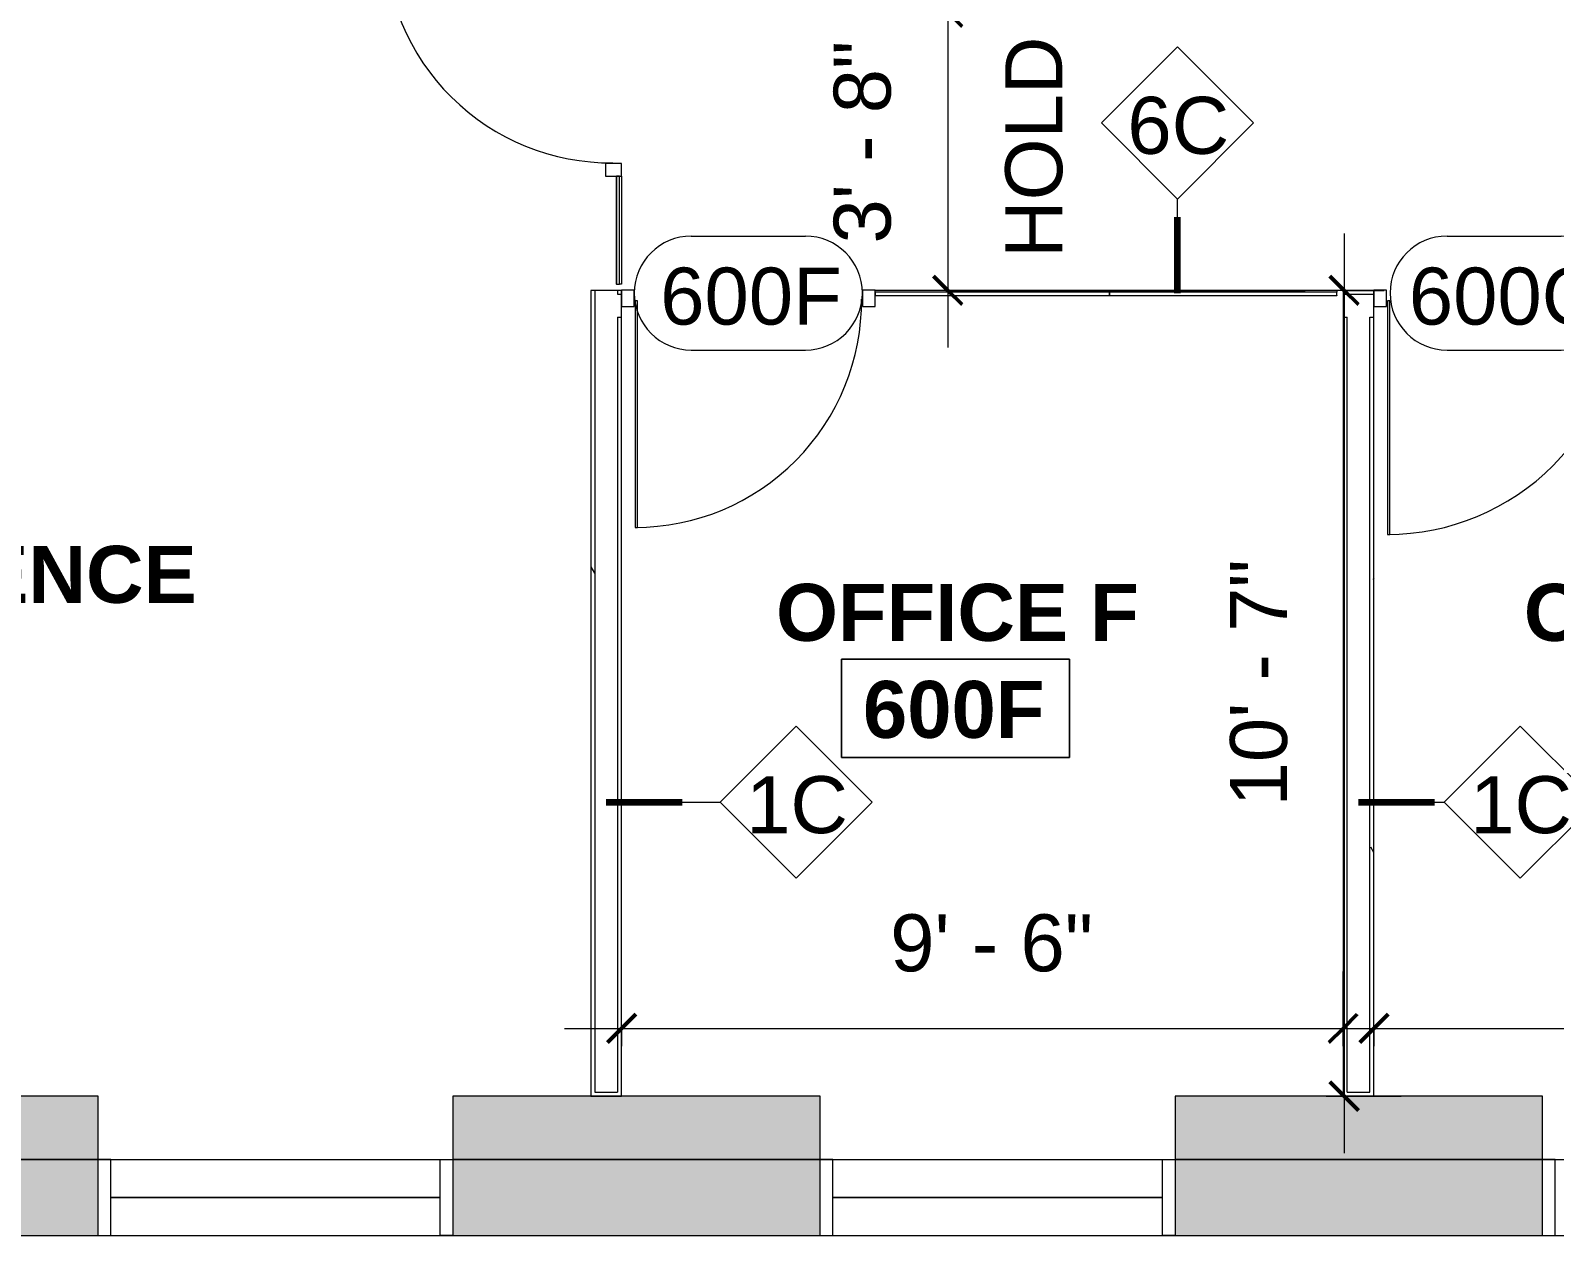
# Model space of a CAD drawing. Header units: inches. Extents: x 920 to 3279, y -557 to 1354.
# Drawn here: x 2132.9 to 2373.5, y 72 to 262.2 of the extents above; entities that cross this region are included whole.
import ezdxf

# ---------------------------------------------------------------- set-up
doc = ezdxf.new("R2010")
doc.units = ezdxf.units.IN
doc.header["$MEASUREMENT"] = 0
for name, color, linetype, lineweight in [('1600 K ST 6th Floor-Clean-REVISED_dwg', 8, 'Continuous', 9), ('A-ANNO-DIMS', 211, 'Continuous', 9), ('A-ANNO-DIMS-96', 211, 'Continuous', 9), ('A-AREA-IDEN', 2, 'Continuous', 9), ('A-COLS', 52, 'Continuous', 13), ('A-DOOR', 31, 'Continuous', 13), ('A-DOOR-IDEN', 31, 'Continuous', 9), ('A-GLAZ-CURT', 52, 'Continuous', 9), ('A-GLAZ-CWMG', 51, 'Continuous', 9), ('A-Glaz-Exst', 7, 'Continuous', 9), ('A-WALL', 113, 'Continuous', 13), ('A-WALL-IDEN', 211, 'Continuous', 9), ('A-WALL-PATT', 111, 'Continuous', 13), ('I-WALL', 2, 'Continuous', 13)]:
    doc.layers.add(name, color=color, linetype=linetype, lineweight=lineweight)
doc.styles.add('Swis721 Lt BT_2', font='swissl.ttf', dxfattribs={"height": 9})
doc.styles.add('Swis721 Lt BT_B', font='', dxfattribs={"height": 9})
doc.styles.get('Swis721 Lt BT_B').set_extended_font_data('Swis721 Lt BT', bold=True)
doc.dimstyles.new('OTJ_-_3_32__Linear__1_2__Tolerance', dxfattribs={"dimscale": 12, "dimtxt": 9.497835, "dimasz": 0.375, "dimexe": 0.75, "dimexo": 0.5, "dimgap": 0.5, "dimtad": 1, "dimdec": 1, "dimrnd": 0.5, "dimzin": 3, "dimdsep": 46, "dimlunit": 4, "dimtxsty": 'Swis721 Lt BT_2', "dimblk1": 'OBLIQUE', "dimblk2": 'OBLIQUE', "dimsah": 1, "dimcen": 0.09, "dimdle": 0.75, "dimazin": 0, "dimtfac": 1, "dimtdec": 4, "dimtix": 1, "dimtmove": 0, "dimatfit": 3, "dimfxl": 1, "dimtvp": 1, "dimfrac": 2, "dimtolj": 1, "dimtzin": 0, "dimarcsym": 2})
pattern_1 = [(0, (1742.605, 0), (30.72, 7.68), [1.267, -21.773, 1.267, -21.773, -122.88]), (0, (1742.605, 0), (30.72, 7.68), [-46.08, 1.267, -44.813, 1.267, -21.773, -53.76]), (0, (1742.605, 0), (30.72, 7.68), [-115.2, 1.267, -14.093, 1.267, -37.133]), (120, (1754.125, 3.84), (-22.011075, 22.7643), [1.267, -21.773, 1.267, -21.773, -122.88]), (120, (1754.125, 3.84), (-22.011075, 22.7643), [-46.08, 1.267, -44.813, 1.267, -21.773, -53.76]), (120, (1754.125, 3.84), (-22.011075, 22.7643), [-115.2, 1.267, -14.093, 1.267, -37.133]), (240, (1757.965, 19.2), (-8.708925, -30.4443), [1.267, -21.773, 1.267, -21.773, -122.88]), (240, (1757.965, 19.2), (-8.708925, -30.4443), [-46.08, 1.267, -44.813, 1.267, -21.773, -53.76]), (240, (1757.965, 19.2), (-8.708925, -30.4443), [-115.2, 1.267, -14.093, 1.267, -37.133])]

# ---------------------------------------------------------------- blocks, each defined once
blk = doc.blocks.new('CW-Single Glass Door - Patch Only - Short Pull-7592225-Level XX  CONSTRUCTION')
at = {"layer": 'A-DOOR'}
for p, q in [((-17.5, -1.25), (-17.875, -1.25)), ((-17.875, -1.25), (-17.875, -37)), ((-17.5, -37), (-17.5, -1.25)), ((-17.875, -37), (-17.5, -37))]:
    blk.add_line(p, q, dxfattribs=at)
at = {"layer": 'A-DOOR', "lineweight": 9}
blk.add_arc((-17.875, -1.25), 35.75, 270, 0.5, dxfattribs=at)
blk = doc.blocks.new('perimeter columns - perimeter columns-7228800-Level XX  CONSTRUCTION')
at = {"layer": 'A-COLS', "lineweight": 9}
h = blk.add_hatch(color=7, dxfattribs=at)
h.paths.add_polyline_path([(12, 84), (59, 84), (59, 94), (12, 94)], flags=0)
h.paths.add_polyline_path([(573.1, 84), (629, 84), (629, 94), (571, 94), (571, 84)], flags=0)
h.paths.add_polyline_path([(743.95, 84), (743.95, 94), (685, 94), (685, 84)], flags=0)
h.paths.add_polyline_path([(173, 84), (173, 94), (115, 94), (115, 84)], flags=0)
h.paths.add_polyline_path([(1390.51, 84), (1421.51, 84), (1426.24, 85.3), (1422.09, 94), (1390.51, 94)], flags=0)
h.paths.add_polyline_path([(229, 84), (287, 84), (287, 94), (229, 94)], flags=0)
h.paths.add_polyline_path([(953.95, 84), (953.95, 94), (931.95, 94), (931.95, 84), (953.33, 84)], flags=0)
h.paths.add_polyline_path([(457, 84), (515, 84), (515, 94), (457, 94)], flags=0)
h.paths.add_polyline_path([(343, 84), (401, 84), (401, 94), (343, 94)], flags=0)
h.paths.add_polyline_path([(1079.95, 84), (1079.95, 94), (1056.95, 94), (1056.95, 84)], flags=0)
h.paths.add_polyline_path([(1159.95, 84), (1184.95, 84), (1184.95, 94), (1159.95, 94)], flags=0)
h.paths.add_polyline_path([(1287.95, 84), (1305.95, 84), (1305.95, 94), (1287.95, 94)], flags=0)
h.paths.add_polyline_path([(838.95, 84), (838.95, 94), (819.95, 94), (819.95, 84), (838.33, 84)], flags=0)
h.paths.add_polyline_path([(1523.01, 178.61), (1524.2, 182.34), (1524.2, 206.47), (1515.95, 206.47), (1515.95, 182.29), (1519.44, 180.47)], flags=0)
h.paths.add_polyline_path([(1524.2, 318.22), (1524.2, 348.22), (1515.95, 348.22), (1515.95, 318.22)], flags=0)
h.paths.add_polyline_path([(1524.2, 436.04), (1524.2, 456.04), (1515.95, 456.04), (1515.95, 436.04)], flags=0)
h.paths.add_polyline_path([(1524.2, 551.04), (1524.2, 569.54), (1515.95, 569.54), (1515.95, 551.04)], flags=0)
h.paths.add_polyline_path([(1515.95, 680.5), (1524.2, 680.5), (1524.2, 704.5), (1515.95, 704.5)], flags=0)
h.paths.add_polyline_path([(722.81, 696.5), (739.8, 696.5), (739.8, 704.5), (722.81, 704.5)], flags=0)
h.paths.add_polyline_path([(946.41, 696.5), (952.2, 696.5), (952.2, 704.5), (932.2, 704.5), (932.2, 696.5)], flags=0)
h.paths.add_polyline_path([(833.7, 696.5), (833.7, 704.5), (815.2, 704.5), (815.2, 696.5)], flags=0)
h.paths.add_polyline_path([(574.9, 696.5), (574.9, 704.5), (560.9, 704.5), (560.9, 769.75), (547.9, 769.75), (547.9, 696.5), (573.1, 696.5)], flags=0)
h.paths.add_polyline_path([(1270.45, 696.5), (1301.45, 696.5), (1301.45, 704.5), (1270.45, 704.5)], flags=0)
h.paths.add_polyline_path([(1385.45, 696.5), (1410.45, 696.5), (1410.45, 704.5), (1385.45, 704.5)], flags=0)
h.paths.add_polyline_path([(1179.83, 696.5), (1182.95, 696.5), (1182.95, 704.5), (1159.7, 704.5), (1159.7, 696.5), (1174.08, 696.5)], flags=0)
h.paths.add_polyline_path([(1049.7, 696.5), (1075.7, 696.5), (1075.7, 704.5), (1049.7, 704.5)], flags=0)
at = {"layer": 'A-COLS', "color": 8, "lineweight": 20}
for p, q in [((401, 94), (343, 94)), ((401, 84), (401, 94)), ((457, 94), (457, 84)), ((515, 94), (457, 94)), ((515, 84), (515, 94)), ((571, 94), (571, 84)), ((629, 94), (571, 94)), ((629, 84), (629, 94)), ((343, 84), (401, 84)), ((457, 84), (515, 84)), ((571, 84), (629, 84))]:
    blk.add_line(p, q, dxfattribs=at)
blk = doc.blocks.new('Rectangular Mullion - 2_ x 2 9_16_ rectangular-7357365-Level XX  CONSTRUCTION')
at = {"layer": 'A-GLAZ-CWMG', "lineweight": 20}
for p, q in [((0, 2.125), (-2, 2.125)), ((-2, 2.125), (-2, -0.4375)), ((0, -0.4375), (0, 2.125)), ((-2, -0.4375), (0, -0.4375))]:
    blk.add_line(p, q, dxfattribs=at)
blk = doc.blocks.new('System Panel - Glazed-7592253-Level XX  CONSTRUCTION')
at = {"layer": 'A-GLAZ-CURT', "lineweight": 13}
for p, q in [((18.5, 0.13), (-18.5, 0.13)), ((-18.5, 0.13), (-18.5, -0.37)), ((18.5, -0.37), (18.5, 0.13)), ((-18.5, -0.37), (18.5, -0.37))]:
    blk.add_line(p, q, dxfattribs=at)
blk = doc.blocks.new('Rectangular Mullion - 1 1_8_ x 7_8_ rectangular-7592249-Level XX  CONSTRUCTION')
at = {"layer": 'A-GLAZ-CWMG'}
for p, q in [((560.64, 221.22), (523.64, 221.22)), ((560.64, 220.35), (523.64, 220.35))]:
    blk.add_line(p, q, dxfattribs=at)
blk = doc.blocks.new('CW-Single Glass Door - Patch Only - Short Pull-7672534-Level XX  CONSTRUCTION')
at = {"layer": 'A-DOOR'}
for p, q in [((-18.05, -1.25), (-18.43, -1.25)), ((-18.43, -1.25), (-18.43, -38.11)), ((-18.05, -38.11), (-18.05, -1.25)), ((-18.43, -38.11), (-18.05, -38.11))]:
    blk.add_line(p, q, dxfattribs=at)
at = {"layer": 'A-DOOR', "lineweight": 9}
blk.add_arc((-18.43, -1.25), 36.86, 270, 0.5, dxfattribs=at)
blk = doc.blocks.new('System Panel - Glazed-7672550-Level XX  CONSTRUCTION')
at = {"layer": 'A-GLAZ-CURT', "lineweight": 13}
for p, q in [((17.94, 0.13), (-17.94, 0.13)), ((-17.94, 0.13), (-17.94, -0.37)), ((17.94, -0.37), (17.94, 0.13)), ((-17.94, -0.37), (17.94, -0.37))]:
    blk.add_line(p, q, dxfattribs=at)
blk = doc.blocks.new('Rectangular Mullion - 1 1_8_ x 7_8_ rectangular-7672549-Level XX  CONSTRUCTION')
at = {"layer": 'A-GLAZ-CWMG'}
for p, q in [((596.52, 221.22), (560.64, 221.22)), ((596.52, 220.35), (560.64, 220.35)), ((596.52, 221.22), (596.52, 220.91)), ((596.52, 220.41), (596.52, 220.35))]:
    blk.add_line(p, q, dxfattribs=at)
blk = doc.blocks.new('Rectangular Mullion - 2_ x 2 9_16_ rectangular-7357367-Level XX  CONSTRUCTION')
at = {"layer": 'A-GLAZ-CWMG', "lineweight": 20}
for p, q in [((-1, 2.125), (1, 2.125)), ((-1, -0.4375), (-1, 2.125)), ((1, 2.125), (1, -0.4375)), ((1, -0.4375), (-1, -0.4375))]:
    blk.add_line(p, q, dxfattribs=at)
blk = doc.blocks.new('System Panel - Glazed-7590579-Level XX  CONSTRUCTION')
at = {"layer": 'A-GLAZ-CURT', "lineweight": 13}
for p, q in [((8.5, 0.375), (-8.5, 0.375)), ((-8.5, 0.375), (-8.5, -0.125)), ((8.5, -0.125), (8.5, 0.375)), ((-8.5, -0.125), (8.5, -0.125))]:
    blk.add_line(p, q, dxfattribs=at)
blk = doc.blocks.new('CW-Single Glass Door - Patch Only - Short Pull-7515613-Level XX  CONSTRUCTION')
at = {"layer": 'A-DOOR'}
for p, q in [((-17.5, -1.25), (-17.875, -1.25)), ((-17.875, -1.25), (-17.875, -37)), ((-17.5, -37), (-17.5, -1.25)), ((-17.875, -37), (-17.5, -37))]:
    blk.add_line(p, q, dxfattribs=at)
at = {"layer": 'A-DOOR', "lineweight": 9}
blk.add_arc((-17.875, -1.25), 35.75, 270, 0.5, dxfattribs=at)
blk = doc.blocks.new('Rectangular Mullion - 1 1_8_ x 7_8_ rectangular-V5-Level XX  CONSTRUCTION')
at = {"layer": 'A-GLAZ-CWMG'}
for p, q in [((482.77, 239.22), (482.77, 222.22)), ((483.64, 239.22), (483.64, 222.22)), ((482.83, 222.22), (482.77, 222.22)), ((483.64, 222.22), (483.33, 222.22))]:
    blk.add_line(p, q, dxfattribs=at)
blk = doc.blocks.new('Rectangular Mullion - 2_ x 2 9_16_ rectangular-7349704-Level XX  CONSTRUCTION')
at = {"layer": 'A-GLAZ-CWMG', "lineweight": 20}
for p, q in [((-1, 0.4375), (1, 0.4375)), ((-1, -2.125), (-1, 0.4375)), ((1, 0.4375), (1, -2.125)), ((1, -2.125), (-1, -2.125))]:
    blk.add_line(p, q, dxfattribs=at)
blk = doc.blocks.new('1600 K ST 6th Floor-Clean-REVISED_dwg-7023626-Level XX  CONSTRUCTION')
at = {"layer": 'A-Glaz-Exst'}
for p, q in [((403, 84), (401, 84)), ((401, 84), (457, 84)), ((455, 84), (457, 84)), ((517, 84), (515, 84)), ((515, 84), (571, 84)), ((569, 84), (571, 84)), ((631, 84), (629, 84)), ((629, 84), (685, 84)), ((401, 72), (457, 72)), ((515, 72), (571, 72)), ((629, 72), (685, 72))]:
    blk.add_line(p, q, dxfattribs=at)
at = {"layer": 'A-Glaz-Exst', "flags": 128}
for points in [[(401, 72), (403, 72), (403, 84)], [(457, 72), (455, 72), (455, 84)], [(515, 72), (517, 72), (517, 84)], [(571, 72), (569, 72), (569, 84)], [(629, 72), (631, 72), (631, 84)], [(455, 78), (455, 78), (403, 78), (403, 78), (455, 78), (455, 78), (403, 78), (403, 78)], [(569, 78), (569, 78), (517, 78), (517, 78), (569, 78), (569, 78), (517, 78), (517, 78)]]:
    blk.add_lwpolyline(points, dxfattribs=at)
blk = doc.blocks.new('DIMBLOCK2-Level XX  CONSTRUCTION')
at = {"layer": 'A-ANNO-DIMS-96', "transparency": 16777216}
for p, q in [((2226.25, 101.88), (2226.25, 113.7)), ((2340.12, 101.88), (2340.12, 113.7)), ((2217.25, 104.7), (2349.12, 104.7)), ((2226.25, 104.7), (2226.25, 101.88)), ((2340.12, 104.7), (2340.12, 101.88))]:
    blk.add_line(p, q, dxfattribs=at)
at = {"layer": 'A-ANNO-DIMS-96', "lineweight": 50, "transparency": 16777216}
for p, q in [((2226.25, 104.7), (2228.5, 106.95)), ((2340.12, 104.7), (2342.37, 106.95)), ((2226.25, 104.7), (2224, 102.45)), ((2340.12, 104.7), (2337.87, 102.45))]:
    blk.add_line(p, q, dxfattribs=at)
at = {"layer": 'A-ANNO-DIMS-96', "color": 0, "transparency": 16777216, "insert": (2268.64, 122.71), "char_height": 9, "width": 34.9159, "attachment_point": 1, "line_spacing_factor": 1.005062, "style": 'Swis721 Lt BT_2'}
blk.add_mtext('9\' - 6"', dxfattribs=at)
blk = doc.blocks.new('_Oblique')
at = {"color": 0, "linetype": 'ByBlock', "lineweight": -2}
blk.add_line((-0.5, -0.5), (0.5, 0.5), dxfattribs=at)
blk = doc.blocks.new('DIMBLOCK3-Level XX  CONSTRUCTION')
at = {"layer": 'A-ANNO-DIMS-96', "transparency": 16777216}
for p, q in [((2345, 101.88), (2345, 113.7)), ((2457.94, 101.88), (2457.94, 113.7)), ((2336, 104.7), (2466.94, 104.7)), ((2345, 104.7), (2345, 101.88)), ((2457.94, 104.7), (2457.94, 101.88))]:
    blk.add_line(p, q, dxfattribs=at)
at = {"layer": 'A-ANNO-DIMS-96', "lineweight": 50, "transparency": 16777216}
for p, q in [((2345, 104.7), (2347.25, 106.95)), ((2457.94, 104.7), (2460.19, 106.95)), ((2345, 104.7), (2342.75, 102.45)), ((2457.94, 104.7), (2455.69, 102.45))]:
    blk.add_line(p, q, dxfattribs=at)
at = {"layer": 'A-ANNO-DIMS-96', "color": 0, "transparency": 16777216, "insert": (2386.92, 122.71), "char_height": 9, "width": 34.9159, "attachment_point": 1, "line_spacing_factor": 1.005062, "style": 'Swis721 Lt BT_2'}
blk.add_mtext('9\' - 5"', dxfattribs=at)
blk = doc.blocks.new('Room Tag - Room Name and Number-3379422-Level XX  CONSTRUCTION')
at = {"layer": 'A-AREA-IDEN'}
for p, q in [((-0.1881, -0.1636), (-0.1881, -0.0018)), ((-0.1881, -0.0018), (0.1869, -0.0018)), ((0.1869, -0.0018), (-0.1881, -0.0018)), ((-0.1881, -0.0018), (-0.1881, -0.1636)), ((0.1869, -0.0018), (0.1869, -0.1636)), ((0.1869, -0.1636), (0.1869, -0.0018)), ((0.1869, -0.1636), (-0.1881, -0.1636)), ((-0.1881, -0.1636), (0.1869, -0.1636))]:
    blk.add_line(p, q, dxfattribs=at)
blk = doc.blocks.new('DIMBLOCK6-Level XX  CONSTRUCTION')
at = {"layer": 'A-ANNO-DIMS-96', "transparency": 16777216}
for p, q in [((2340.29, 230.22), (2340.29, 85)), ((2346.63, 221.22), (2331.29, 221.22)), ((2340.29, 221.22), (2346.63, 221.22)), ((2337.47, 94), (2349.29, 94)), ((2340.29, 94), (2337.47, 94))]:
    blk.add_line(p, q, dxfattribs=at)
at = {"layer": 'A-ANNO-DIMS-96', "lineweight": 50, "transparency": 16777216}
for p, q in [((2340.29, 221.22), (2338.04, 223.47)), ((2340.29, 221.22), (2342.54, 218.97)), ((2340.29, 94), (2338.04, 96.25)), ((2340.29, 94), (2342.54, 91.75))]:
    blk.add_line(p, q, dxfattribs=at)
at = {"layer": 'A-ANNO-DIMS-96', "color": 0, "transparency": 16777216, "insert": (2322.28, 139.75), "char_height": 9, "width": 42.8759, "attachment_point": 1, "rotation": 90, "line_spacing_factor": 1.005062, "style": 'Swis721 Lt BT_2'}
blk.add_mtext('10\' - 7"', dxfattribs=at)
blk = doc.blocks.new('Door Tag - Door Tag-41184-Level XX  CONSTRUCTION')
at = {"layer": 'A-DOOR-IDEN'}
for p, q in [((-0.09375, 0.09375), (0.09375, 0.09375)), ((-0.09375, -0.09375), (0.09375, -0.09375))]:
    blk.add_line(p, q, dxfattribs=at)
for centre, start, end in [((-0.09375, 0), 90, 270), ((0.09375, 0), 270, 90)]:
    blk.add_arc(centre, 0.09375, start, end, dxfattribs=at)
blk = doc.blocks.new('Wall Tag - 1_4_-62626-Level XX  CONSTRUCTION')
at = {"layer": 'A-WALL-IDEN'}
for p, q in [((-0.125, 0), (0, 0.125)), ((0, 0.125), (0.125, 0)), ((-0.125, 0), (0, -0.125)), ((0, -0.125), (0.125, 0))]:
    blk.add_line(p, q, dxfattribs=at)
blk = doc.blocks.new('DIMBLOCK18-Level XX  CONSTRUCTION')
at = {"layer": 'A-ANNO-DIMS-96', "transparency": 16777216}
for p, q in [((2277.74, 274.1), (2277.74, 212.22)), ((2321.86, 265.1), (2268.74, 265.1)), ((2277.74, 265.1), (2321.86, 265.1)), ((2334.12, 221.22), (2268.74, 221.22)), ((2277.74, 221.22), (2334.12, 221.22))]:
    blk.add_line(p, q, dxfattribs=at)
at = {"layer": 'A-ANNO-DIMS-96', "lineweight": 50, "transparency": 16777216}
for p, q in [((2277.74, 265.1), (2275.49, 267.35)), ((2277.74, 265.1), (2279.99, 262.85)), ((2277.74, 221.22), (2275.49, 223.47)), ((2277.74, 221.22), (2279.99, 218.97))]:
    blk.add_line(p, q, dxfattribs=at)
at = {"layer": 'A-ANNO-DIMS-96', "color": 0, "transparency": 16777216, "char_height": 9, "attachment_point": 1, "rotation": 90, "line_spacing_factor": 1.005062, "style": 'Swis721 Lt BT_2'}
for s, insert, width in [('3\' - 8"', (2259.72, 228.61), 34.9159), ('HOLD', (2286.8, 226.35), 40.3432)]:
    blk.add_mtext(s, dxfattribs=dict(at, insert=insert, width=width))

msp = doc.modelspace()

# ---------------------------------------------------------------- hatches: boundary and pattern name
at = {"layer": 'A-WALL-PATT', "lineweight": 9}
h = msp.add_hatch(dxfattribs=at)
h.set_pattern_fill('FP_2', color=256, style=0, pattern_type=2)
h.set_pattern_definition(pattern_1)
h.paths.add_polyline_path([(2222, 94), (2225.62, 94), (2225.62, 94.63), (2222, 94.63), (2222, 221.22), (2221.37, 221.22), (2221.37, 94)], flags=0)
h = msp.add_hatch(dxfattribs=at)
h.set_pattern_fill('FP_2', color=256, style=0, pattern_type=2)
h.set_pattern_definition(pattern_1)
h.paths.add_polyline_path([(2580.93, 216.35), (2581.56, 216.35), (2581.56, 216.97), (2580.93, 216.97)], flags=0)
h.paths.add_polyline_path([(2576.68, 216.35), (2577.31, 216.35), (2577.31, 216.97), (2576.68, 216.97), (2576.68, 216.44)], flags=0)
h.paths.add_polyline_path([(2462.81, 216.35), (2462.81, 216.97), (2462.19, 216.97), (2462.19, 216.35)], flags=0)
h.paths.add_polyline_path([(2458.56, 216.35), (2458.56, 216.97), (2457.94, 216.97), (2457.94, 216.35)], flags=0)
h.paths.add_polyline_path([(2340.12, 216.35), (2340.75, 216.35), (2340.75, 216.97), (2340.12, 216.97)], flags=0)
h.paths.add_polyline_path([(2345, 216.35), (2345, 216.97), (2344.37, 216.97), (2344.37, 216.35)], flags=0)
h = msp.add_hatch(dxfattribs=at)
h.set_pattern_fill('FP_2', color=256, style=0, pattern_type=2)
h.set_pattern_definition(pattern_1)
h.paths.add_polyline_path([(2345, 94), (2345, 216.35), (2344.37, 216.35), (2344.37, 94)], flags=0)
for points in [[(2143.61, 72), (2143.61, 84), (2085.61, 84), (2085.61, 72)], [(2257.61, 72), (2257.61, 84), (2199.61, 84), (2199.61, 72)], [(2315.71, 72), (2371.61, 72), (2371.61, 84), (2313.61, 84), (2313.61, 72)]]:
    msp.add_hatch(color=7, dxfattribs=at).paths.add_polyline_path(points, flags=0)

# ---------------------------------------------------------------- linework, layer by layer
at = {"layer": 'A-WALL'}
for p, q in [((2222, 221.22), (2222, 94.63)), ((2225.62, 221.22), (2225.62, 220.6)), ((2225.62, 220.6), (2226.25, 220.6)), ((2340.12, 220.6), (2345, 220.6)), ((2225.62, 216.97), (2225.62, 94.63)), ((2225.62, 216.97), (2226.25, 216.97)), ((2340.12, 216.97), (2340.75, 216.97)), ((2340.75, 94.63), (2340.75, 216.97)), ((2344.37, 94.63), (2344.37, 216.97)), ((2344.37, 216.97), (2345, 216.97)), ((2222, 94.63), (2225.62, 94.63)), ((2340.75, 94.63), (2344.37, 94.63))]:
    msp.add_line(p, q, dxfattribs=at)
at = {"layer": 'A-WALL', "color": 8, "lineweight": 20}
for p, q in [((2143.61, 84), (2085.61, 84)), ((2143.61, 72), (2143.61, 84)), ((2257.61, 84), (2199.61, 84)), ((2199.61, 84), (2199.61, 72)), ((2257.61, 72), (2257.61, 84)), ((2371.61, 84), (2313.61, 84)), ((2313.61, 84), (2313.61, 72)), ((2371.61, 72), (2371.61, 84)), ((2085.61, 72), (2143.61, 72)), ((2199.61, 72), (2257.61, 72)), ((2313.61, 72), (2371.61, 72))]:
    msp.add_line(p, q, dxfattribs=at)
at = {"layer": 'A-WALL-IDEN'}
for p, q in [((2313.98, 220.79), (2313.98, 235.64)), ((2223.81, 140.4), (2241.81, 140.4)), ((2342.56, 140.4), (2356.1, 140.4))]:
    msp.add_line(p, q, dxfattribs=at)
at = {"layer": 'A-WALL-IDEN', "lineweight": 90}
for p, q in [((2313.98, 220.79), (2313.98, 232.79)), ((2223.81, 140.4), (2235.81, 140.4)), ((2342.56, 140.4), (2354.56, 140.4))]:
    msp.add_line(p, q, dxfattribs=at)
at = {"layer": 'I-WALL'}
for p, q in [((2226.25, 221.22), (2221.37, 221.22)), ((2221.37, 221.22), (2221.37, 94)), ((2226.25, 94), (2226.25, 221.22)), ((2340.12, 221.22), (2340.12, 94)), ((2345, 221.22), (2340.12, 221.22)), ((2345, 94), (2345, 221.22)), ((2221.37, 94), (2226.25, 94)), ((2340.12, 94), (2345, 94))]:
    msp.add_line(p, q, dxfattribs=at)

# ---------------------------------------------------------------- block references
at = {"layer": '1600 K ST 6th Floor-Clean-REVISED_dwg', "color": 7}
msp.add_blockref('1600 K ST 6th Floor-Clean-REVISED_dwg-7023626-Level XX  CONSTRUCTION', (1742.61, 0), dxfattribs=at)
at = {"layer": 'A-AREA-IDEN', "xscale": 95.99999999999994, "yscale": 95.99999999999994, "zscale": 95.99999999999994}
msp.add_blockref('Room Tag - Room Name and Number-3379422-Level XX  CONSTRUCTION', (2278.99, 163.16), dxfattribs=at)
at = {"layer": 'A-COLS', "lineweight": 9}
msp.add_blockref('perimeter columns - perimeter columns-7228800-Level XX  CONSTRUCTION', (1742.61, 0), dxfattribs=at)
at = {"layer": 'A-DOOR', "rotation": 269.9999999999999}
msp.add_blockref('CW-Single Glass Door - Patch Only - Short Pull-7515613-Level XX  CONSTRUCTION', (2225.81, 259.22), dxfattribs=at)
at = {"layer": 'A-DOOR'}
for name, p in [('CW-Single Glass Door - Patch Only - Short Pull-7592225-Level XX  CONSTRUCTION', (2246.25, 220.79)), ('CW-Single Glass Door - Patch Only - Short Pull-7672534-Level XX  CONSTRUCTION', (2365.55, 220.79))]:
    msp.add_blockref(name, p, dxfattribs=at)
at = {"layer": 'A-DOOR-IDEN', "xscale": 95.99999999999994, "yscale": 95.99999999999994, "zscale": 95.99999999999994}
for p in [(2246.25, 220.79), (2365.55, 220.79)]:
    msp.add_blockref('Door Tag - Door Tag-41184-Level XX  CONSTRUCTION', p, dxfattribs=at)
at = {"layer": 'A-GLAZ-CURT', "rotation": 89.99999999999993}
msp.add_blockref('System Panel - Glazed-7590579-Level XX  CONSTRUCTION', (2225.81, 230.72), dxfattribs=at)
at = {"layer": 'A-GLAZ-CURT'}
for name, p in [('System Panel - Glazed-7592253-Level XX  CONSTRUCTION', (2284.75, 220.79)), ('System Panel - Glazed-7672550-Level XX  CONSTRUCTION', (2321.18, 220.79))]:
    msp.add_blockref(name, p, dxfattribs=at)
at = {"layer": 'A-GLAZ-CWMG', "extrusion": (0, 0, -1)}
for name, p, rotation in [('Rectangular Mullion - 2_ x 2 9_16_ rectangular-7349704-Level XX  CONSTRUCTION', (-2225.81, 240.22), 90.00000000000006), ('Rectangular Mullion - 2_ x 2 9_16_ rectangular-7357367-Level XX  CONSTRUCTION', (-2265.25, 220.79), 180)]:
    msp.add_blockref(name, p, dxfattribs=dict(at, rotation=rotation))
at = {"layer": 'A-GLAZ-CWMG'}
for name in ['Rectangular Mullion - 1 1_8_ x 7_8_ rectangular-V5-Level XX  CONSTRUCTION', 'Rectangular Mullion - 1 1_8_ x 7_8_ rectangular-7592249-Level XX  CONSTRUCTION', 'Rectangular Mullion - 1 1_8_ x 7_8_ rectangular-7672549-Level XX  CONSTRUCTION']:
    msp.add_blockref(name, (1742.61, 0), dxfattribs=at)
at = {"layer": 'A-GLAZ-CWMG', "rotation": 180}
for p in [(2226.25, 220.79), (2345, 220.79)]:
    msp.add_blockref('Rectangular Mullion - 2_ x 2 9_16_ rectangular-7357365-Level XX  CONSTRUCTION', p, dxfattribs=at)
at = {"layer": 'A-WALL-IDEN', "xscale": 95.99999999999994, "yscale": 95.99999999999994, "zscale": 95.99999999999994}
for p in [(2313.98, 247.64), (2253.81, 140.4), (2368.1, 140.4)]:
    msp.add_blockref('Wall Tag - 1_4_-62626-Level XX  CONSTRUCTION', p, dxfattribs=at)

# ---------------------------------------------------------------- texts
at = {"layer": 'A-AREA-IDEN', "char_height": 9, "attachment_point": 1, "style": 'Swis721 Lt BT_B'}
for s, insert, width in [('CONFERENCE', (2071.16, 180.88), 104.838), ('OFFICE F', (2250.62, 174.88), 68.478), ('OFFICE G', (2368.66, 174.88), 71.205), ('600F', (2264.34, 159.56), 34.542)]:
    msp.add_mtext(s, dxfattribs=dict(at, insert=insert, width=width))
at = {"layer": 'A-DOOR-IDEN', "char_height": 9, "attachment_point": 1, "style": 'Swis721 Lt BT_2'}
for s, insert, width in [('600F', (2232.34, 224.81), 33.33), ('600G', (2350.51, 224.81), 36.057)]:
    msp.add_mtext(s, dxfattribs=dict(at, insert=insert, width=width))
at = {"layer": 'A-WALL-IDEN', "char_height": 9, "width": 18.786, "attachment_point": 1, "style": 'Swis721 Lt BT_2'}
for s, insert in [('6C', (2306.08, 251.77)), ('1C', (2245.9, 144.52)), ('1C', (2360.19, 144.52))]:
    msp.add_mtext(s, dxfattribs=dict(at, insert=insert))

# ---------------------------------------------------------------- dimensions: what is measured, and where the dimension line sits
at = {"layer": 'A-ANNO-DIMS'}
dim = msp.add_linear_dim(base=(2277.74, 221.22), p1=(2327.86, 265.1), p2=(2340.12, 221.22), angle=90, text='<>\\XHOLD', dimstyle='OTJ_-_3_32__Linear__1_2__Tolerance', override={"dimpost": '<>', "dimfxl": 45.55804}, dxfattribs=at)
dim.commit()
dim.dimension.update_dxf_attribs({"geometry": 'DIMBLOCK18-Level XX  CONSTRUCTION', "text_midpoint": (2277.74, 243.16)})
dim = msp.add_linear_dim(base=(2340.29, 94), p1=(2352.63, 221.22), p2=(2343.47, 94), angle=90, dimstyle='OTJ_-_3_32__Linear__1_2__Tolerance', override={"dimpost": '<>', "dimfxl": 127.553393}, dxfattribs=at)
dim.commit()
dim.dimension.update_dxf_attribs({"geometry": 'DIMBLOCK6-Level XX  CONSTRUCTION', "text_midpoint": (2329.67, 157.61)})
for base, p1, p2, override, picture, middle in [((2340.12, 104.7), (2226.25, 107.88), (2340.12, 107.88), {"dimpost": '<>', "dimfxl": 113.874191}, 'DIMBLOCK2-Level XX  CONSTRUCTION', (2283.19, 115.32)), ((2457.94, 104.7), (2345, 107.88), (2457.94, 107.88), {"dimpost": '<>', "dimfxl": 112.936691}, 'DIMBLOCK3-Level XX  CONSTRUCTION', (2401.47, 115.32))]:
    dim = msp.add_linear_dim(base=base, p1=p1, p2=p2, dimstyle='OTJ_-_3_32__Linear__1_2__Tolerance', override=override, dxfattribs=at)
    dim.commit()
    dim.dimension.update_dxf_attribs({"geometry": picture, "text_midpoint": middle})

doc.saveas('drawing.dxf')
